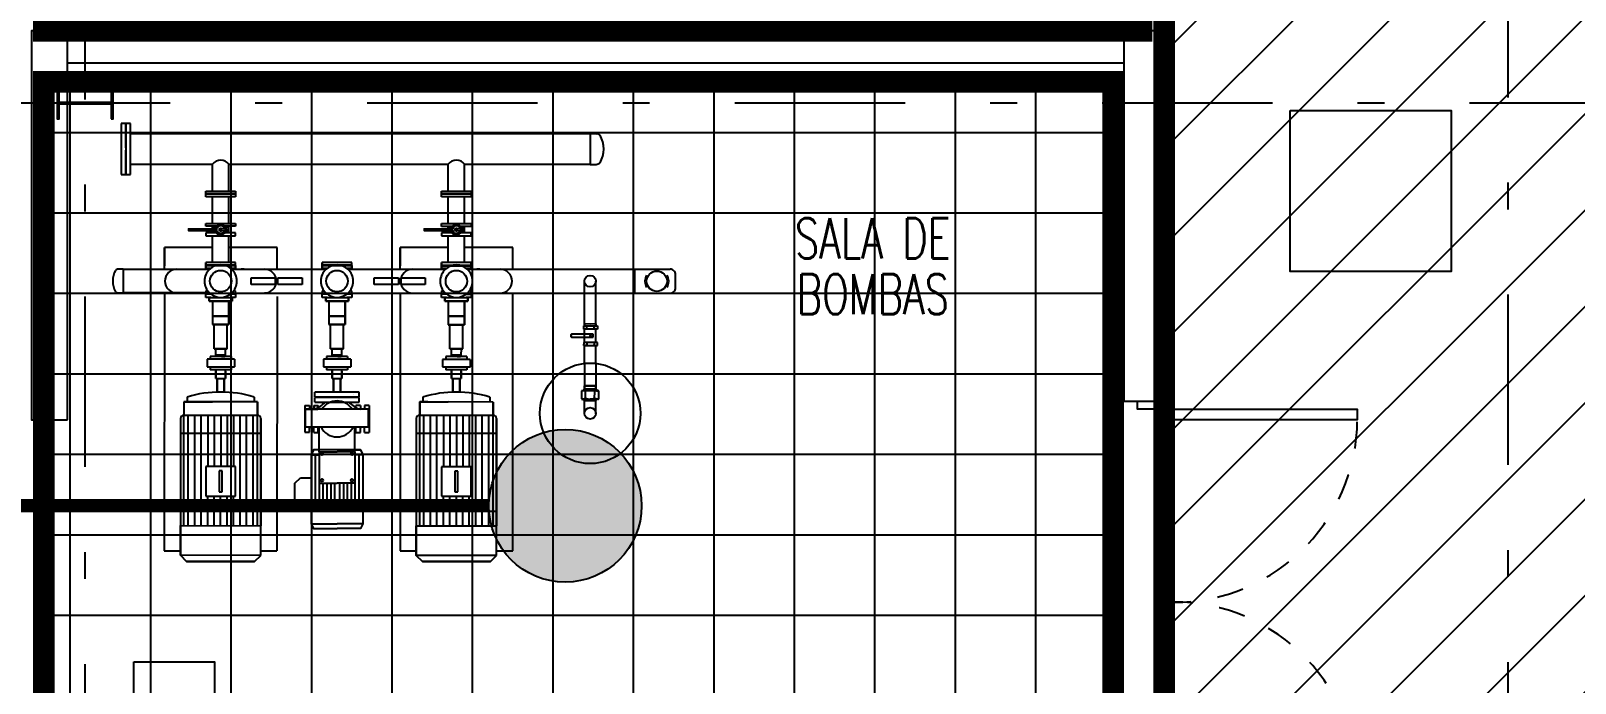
# Model space of a CAD drawing. Header units: millimetres. Extents: x -77 to 207, y -160 to 187.
# Drawn here: x -53.25 to -47.49, y 31.25 to 33.68 of the extents above; entities that cross this region are included whole.
import ezdxf
from ezdxf.enums import TextEntityAlignment as Align
from ezdxf.xclip import XClip

# ---------------------------------------------------------------- set-up
doc = ezdxf.new("R2010")
doc.units = ezdxf.units.MM
doc.header["$LTSCALE"] = 0.1
doc.linetypes.add('X REF - ANELO INST bind$0$X REF - ANELO$0$DASHDOT2', pattern=[12.7, 6.35, -3.175, 0, -3.175])
doc.linetypes.add('X REF - ANELO INST bind$0$X REF - ANELO$0$DASHED', pattern=[0.75, 0.5, -0.25])
for name, color, linetype in [('C01 Foil blanco', 30, 'Continuous'), ('C05 PRY roja', 10, 'Continuous'), ('X REF - ANELO INST bind$0$X REF - ANELO$0$A-LADRILLO HUECO 12', 7, 'Continuous'), ('X REF - ANELO INST bind$0$X REF - ANELO$0$C-METALICA', 8, 'Continuous'), ('X REF - ANELO INST bind$0$X REF - ANELO$0$E-GENERAL', 8, 'Continuous'), ('X REF - ANELO INST bind$0$X REF - ANELO$0$E-REJILLAS', 8, 'Continuous'), ('X REF - ANELO INST bind$0$X REF - ANELO$0$MET-COLUMNA METALICA', 7, 'Continuous'), ('X REF - ANELO INST bind$0$X REF - ANELO$0$MET-EJE CABRIADAS', 8, 'X REF - ANELO INST bind$0$X REF - ANELO$0$DASHDOT2'), ('X REF - ANELO INST bind$0$X REF - ANELO$0$R-NOMBRE LOCAL', 7, 'Continuous')]:
    doc.layers.add(name, color=color, linetype=linetype)
doc.styles.add('X REF - ANELO INST bind$0$X REF - ANELO$0$VAUX', font='romans.shx', dxfattribs={"width": 0.85})

# ---------------------------------------------------------------- blocks, each defined once
blk = doc.blocks.new('X REF - ANELO INST bind$0$X REF - ANELO$0$COL MET 20')
at = {"layer": 'X REF - ANELO INST bind$0$X REF - ANELO$0$MET-COLUMNA METALICA'}
blk.add_hatch(color=256, dxfattribs=at).paths.add_polyline_path([(-0.0971, -0.0036, -0.414214), (-0.0935, 0), (0.0935, 0, -0.414214), (0.0971, -0.0036), (0.0971, -0.0568), (0.1045, -0.0568), (0.1045, 0.0615), (0.0971, 0.0615), (0.0971, 0.0083, -0.414214), (0.0935, 0.0047), (-0.0935, 0.0047, -0.414214), (-0.0971, 0.0083), (-0.0971, 0.0615), (-0.1045, 0.0615), (-0.1045, -0.0568), (-0.0971, -0.0568)])
blk.add_lwpolyline([(-0.0971, -0.0568), (-0.1045, -0.0568), (-0.1045, 0.0615), (-0.0971, 0.0615), (-0.0971, 0.0083, 0.414214), (-0.0935, 0.0047), (0.0935, 0.0047, 0.414214), (0.0971, 0.0083), (0.0971, 0.0615), (0.1045, 0.0615), (0.1045, -0.0568), (0.0971, -0.0568), (0.0971, -0.0036, 0.414214), (0.0935, 0), (-0.0935, 0, 0.414214), (-0.0971, -0.0036)], format="xyb", close=True, dxfattribs=at)
blk = doc.blocks.new('X REF - ANELO INST bind$0$X REF - ANELO$0$detalle bombas')
at = {"layer": 'X REF - ANELO INST bind$0$X REF - ANELO$0$E-GENERAL'}
for p, q in [((0.825, 0.192), (0.738, 0.192)), ((0.738, 0.192), (0.738, -0.284)), ((0.825, -0.262), (0.825, 0.192)), ((0.912, 0.192), (0.825, 0.192)), ((0.825, 0.192), (0.825, -0.761)), ((0.912, -0.284), (0.912, 0.192)), ((0.912, 0), (9.479, 0.001)), ((9.479, 0.001), (9.479, -0.571)), ((9.479, 0.001), (9.596, 0.001)), ((0.738, -0.284), (0.738, -0.761)), ((0.912, -0.761), (0.912, -0.284)), ((0.825, -0.761), (0.825, -0.308)), ((0.912, -0.572), (2.442, -0.571)), ((2.442, -1.071), (2.442, -0.57)), ((2.747, -1.07), (2.747, -0.57)), ((2.747, -0.571), (6.836, -0.571)), ((6.836, -1.071), (6.836, -0.57)), ((7.141, -1.07), (7.141, -0.57)), ((7.141, -0.57), (9.479, -0.57)), ((9.479, -0.571), (9.596, -0.571)), ((0.738, -0.761), (0.825, -0.761)), ((0.825, -0.761), (0.912, -0.761)), ((2.319, -1.123), (2.319, -1.07)), ((2.319, -1.07), (2.596, -1.07)), ((2.596, -1.123), (2.319, -1.123)), ((2.319, -1.175), (2.319, -1.123)), ((2.319, -1.123), (2.596, -1.123)), ((2.595, -1.07), (2.872, -1.07)), ((2.872, -1.123), (2.595, -1.123)), ((2.595, -1.123), (2.872, -1.123)), ((2.872, -1.07), (2.872, -1.123)), ((2.872, -1.123), (2.872, -1.175)), ((6.713, -1.123), (6.713, -1.07)), ((6.713, -1.07), (6.989, -1.07)), ((6.989, -1.123), (6.713, -1.123)), ((6.713, -1.175), (6.713, -1.123)), ((6.713, -1.123), (6.989, -1.123)), ((6.989, -1.07), (7.265, -1.07)), ((7.265, -1.123), (6.989, -1.123)), ((6.989, -1.123), (7.265, -1.123)), ((7.265, -1.07), (7.265, -1.123)), ((7.265, -1.123), (7.265, -1.175)), ((2.596, -1.175), (2.319, -1.175)), ((2.443, -1.675), (2.443, -1.175)), ((2.872, -1.175), (2.595, -1.175)), ((2.747, -1.675), (2.747, -1.175)), ((6.989, -1.175), (6.713, -1.175)), ((6.836, -1.675), (6.836, -1.175)), ((7.265, -1.175), (6.989, -1.175)), ((7.141, -1.675), (7.141, -1.175)), ((2.318, -1.727), (2.318, -1.675)), ((2.318, -1.675), (2.872, -1.675)), ((2.872, -1.675), (2.872, -1.727)), ((6.712, -1.727), (6.712, -1.675)), ((6.712, -1.675), (7.265, -1.675)), ((7.265, -1.675), (7.265, -1.727)), ((1.992, -1.776), (1.992, -1.801)), ((1.994, -1.774), (2.525, -1.774)), ((1.994, -1.803), (2.525, -1.803)), ((2.296, -1.803), (2.296, -1.774)), ((2.303, -1.803), (2.303, -1.774)), ((2.518, -1.727), (2.318, -1.727)), ((2.518, -1.849), (2.318, -1.849)), ((2.318, -1.849), (2.318, -1.902)), ((2.318, -1.902), (2.872, -1.902)), ((2.443, -1.849), (2.443, -1.727)), ((2.518, -1.727), (2.443, -1.727)), ((2.504, -1.752), (2.443, -1.752)), ((2.443, -1.849), (2.443, -1.793)), ((2.504, -1.825), (2.443, -1.825)), ((2.518, -1.849), (2.443, -1.849)), ((2.443, -2.402), (2.443, -1.902)), ((2.443, -1.915), (2.443, -1.902)), ((2.483, -1.774), (2.483, -1.772)), ((2.483, -1.772), (2.498, -1.772)), ((2.483, -1.805), (2.483, -1.803)), ((2.498, -1.805), (2.483, -1.805)), ((2.748, -1.727), (2.672, -1.727)), ((2.872, -1.727), (2.672, -1.727)), ((2.748, -1.849), (2.672, -1.849)), ((2.872, -1.849), (2.672, -1.849)), ((2.748, -1.752), (2.686, -1.752)), ((2.748, -1.825), (2.686, -1.825)), ((2.708, -1.772), (2.692, -1.772)), ((2.692, -1.805), (2.708, -1.805)), ((2.708, -1.805), (2.708, -1.772)), ((2.748, -1.849), (2.748, -1.727)), ((2.748, -2.402), (2.748, -1.902)), ((2.748, -1.915), (2.748, -1.902)), ((2.872, -1.902), (2.872, -1.849)), ((6.386, -1.776), (6.386, -1.801)), ((6.388, -1.774), (6.919, -1.774)), ((6.388, -1.803), (6.919, -1.803)), ((6.69, -1.803), (6.69, -1.774)), ((6.697, -1.803), (6.697, -1.774)), ((6.912, -1.727), (6.712, -1.727)), ((6.912, -1.849), (6.712, -1.849)), ((6.712, -1.849), (6.712, -1.902)), ((6.712, -1.902), (7.265, -1.902)), ((6.836, -1.849), (6.836, -1.727)), ((6.912, -1.727), (6.836, -1.727)), ((6.898, -1.752), (6.836, -1.752)), ((6.836, -1.849), (6.836, -1.793)), ((6.898, -1.825), (6.836, -1.825)), ((6.912, -1.849), (6.836, -1.849)), ((6.836, -2.402), (6.836, -1.902)), ((6.836, -1.915), (6.836, -1.902)), ((6.876, -1.774), (6.876, -1.772)), ((6.876, -1.772), (6.892, -1.772)), ((6.876, -1.805), (6.876, -1.803)), ((6.892, -1.805), (6.876, -1.805)), ((7.141, -1.727), (7.066, -1.727)), ((7.265, -1.727), (7.066, -1.727)), ((7.141, -1.849), (7.066, -1.849)), ((7.265, -1.849), (7.066, -1.849)), ((7.141, -1.752), (7.08, -1.752)), ((7.141, -1.825), (7.08, -1.825)), ((7.101, -1.772), (7.085, -1.772)), ((7.085, -1.805), (7.101, -1.805)), ((7.101, -1.805), (7.101, -1.772)), ((7.141, -1.849), (7.141, -1.727)), ((7.141, -2.402), (7.141, -1.902)), ((7.141, -1.915), (7.141, -1.902)), ((7.265, -1.902), (7.265, -1.849)), ((2.443, -2.124), (1.545, -2.124)), ((1.545, -2.124), (1.545, -2.463)), ((1.545, -2.526), (1.545, -2.124)), ((3.645, -2.124), (2.748, -2.124)), ((3.645, -2.526), (3.645, -2.124)), ((6.836, -2.124), (5.939, -2.124)), ((5.939, -2.124), (5.939, -2.463)), ((5.939, -2.526), (5.939, -2.124)), ((8.039, -2.124), (7.141, -2.124)), ((8.038, -2.526), (8.039, -2.124)), ((0.779, -2.526), (0.688, -2.526)), ((0.779, -2.527), (2.391, -2.526)), ((0.779, -2.526), (0.779, -2.971)), ((2.319, -2.454), (2.319, -2.402)), ((2.319, -2.454), (2.319, -2.402)), ((2.872, -2.402), (2.319, -2.402)), ((2.319, -2.402), (2.319, -2.454)), ((2.872, -2.454), (2.319, -2.454)), ((2.319, -2.46), (2.319, -2.513)), ((2.319, -2.46), (2.319, -2.513)), ((2.319, -2.513), (2.319, -2.46)), ((2.319, -2.46), (2.872, -2.46)), ((2.407, -2.513), (2.319, -2.513)), ((2.325, -2.46), (2.325, -2.454)), ((2.865, -2.454), (2.325, -2.454)), ((2.802, -2.46), (2.388, -2.46)), ((2.802, -2.46), (2.388, -2.46)), ((2.802, -2.46), (2.388, -2.46)), ((2.802, -2.46), (2.388, -2.46)), ((2.802, -2.46), (2.388, -2.46)), ((2.388, -2.46), (2.802, -2.46)), ((2.388, -2.513), (2.407, -2.513)), ((2.388, -2.513), (2.407, -2.513)), ((2.783, -2.513), (2.802, -2.513)), ((2.783, -2.513), (2.802, -2.513)), ((2.872, -2.513), (2.783, -2.513)), ((2.799, -2.526), (4.56, -2.526)), ((2.865, -2.46), (2.865, -2.454)), ((2.872, -2.454), (2.872, -2.402)), ((2.872, -2.513), (2.872, -2.46)), ((2.872, -2.513), (2.872, -2.46)), ((2.872, -2.46), (2.872, -2.513)), ((3.031, -2.526), (2.976, -2.526)), ((4.488, -2.454), (4.488, -2.402)), ((4.488, -2.454), (4.488, -2.402)), ((5.041, -2.402), (4.488, -2.402)), ((4.488, -2.402), (4.488, -2.454)), ((5.041, -2.454), (4.488, -2.454)), ((4.488, -2.46), (4.488, -2.513)), ((4.488, -2.46), (4.488, -2.513)), ((4.488, -2.513), (4.488, -2.46)), ((4.488, -2.46), (5.041, -2.46)), ((4.576, -2.513), (4.488, -2.513)), ((4.494, -2.46), (4.494, -2.454)), ((5.034, -2.454), (4.494, -2.454)), ((4.971, -2.46), (4.557, -2.46)), ((4.971, -2.46), (4.557, -2.46)), ((4.971, -2.46), (4.557, -2.46)), ((4.971, -2.46), (4.557, -2.46)), ((4.971, -2.46), (4.557, -2.46)), ((4.557, -2.46), (4.971, -2.46)), ((4.557, -2.513), (4.576, -2.513)), ((4.557, -2.513), (4.576, -2.513)), ((4.952, -2.513), (4.971, -2.513)), ((4.952, -2.513), (4.971, -2.513)), ((5.041, -2.513), (4.952, -2.513)), ((4.968, -2.526), (6.785, -2.526)), ((5.034, -2.46), (5.034, -2.454)), ((5.041, -2.454), (5.041, -2.402)), ((5.041, -2.513), (5.041, -2.46)), ((5.041, -2.513), (5.041, -2.46)), ((5.041, -2.46), (5.041, -2.513)), ((6.712, -2.454), (6.712, -2.402)), ((6.712, -2.454), (6.712, -2.402)), ((7.265, -2.402), (6.712, -2.402)), ((6.712, -2.402), (6.712, -2.454)), ((7.265, -2.454), (6.712, -2.454)), ((6.712, -2.46), (6.712, -2.513)), ((6.712, -2.46), (6.712, -2.513)), ((6.712, -2.513), (6.712, -2.46)), ((6.712, -2.46), (7.265, -2.46)), ((6.8, -2.513), (6.712, -2.513)), ((6.719, -2.46), (6.719, -2.454)), ((7.259, -2.454), (6.719, -2.454)), ((7.196, -2.46), (6.782, -2.46)), ((7.196, -2.46), (6.782, -2.46)), ((7.196, -2.46), (6.782, -2.46)), ((7.196, -2.46), (6.782, -2.46)), ((7.196, -2.46), (6.782, -2.46)), ((6.782, -2.46), (7.196, -2.46)), ((6.782, -2.513), (6.8, -2.513)), ((6.782, -2.513), (6.8, -2.513)), ((7.177, -2.513), (7.196, -2.513)), ((7.177, -2.513), (7.196, -2.513)), ((7.265, -2.513), (7.177, -2.513)), ((7.192, -2.526), (10.973, -2.525)), ((7.259, -2.46), (7.259, -2.454)), ((7.265, -2.454), (7.265, -2.402)), ((7.265, -2.513), (7.265, -2.46)), ((7.265, -2.513), (7.265, -2.46)), ((7.265, -2.46), (7.265, -2.513)), ((7.425, -2.526), (7.37, -2.526)), ((10.308, -2.526), (10.308, -2.971)), ((3.162, -2.811), (3.162, -2.687)), ((3.162, -2.687), (3.613, -2.687)), ((3.613, -2.811), (3.162, -2.811)), ((3.613, -2.687), (3.613, -2.811)), ((3.662, -2.811), (3.662, -2.687)), ((3.662, -2.687), (4.113, -2.687)), ((4.113, -2.811), (3.662, -2.811)), ((4.113, -2.687), (4.113, -2.811)), ((5.456, -2.811), (5.456, -2.687)), ((5.456, -2.687), (5.907, -2.687)), ((5.907, -2.811), (5.456, -2.811)), ((5.907, -2.687), (5.907, -2.811)), ((5.956, -2.811), (5.956, -2.687)), ((5.956, -2.687), (6.407, -2.687)), ((6.407, -2.811), (5.956, -2.811)), ((6.407, -2.687), (6.407, -2.811)), ((9.376, -2.968), (9.376, -2.748)), ((9.588, -2.97, 0.008), (9.587, -2.748)), ((11.073, -2.871), (11.073, -2.625)), ((0.779, -2.971), (0.688, -2.971)), ((2.39, -2.97), (0.779, -2.97)), ((1.545, -2.97), (1.545, -7.774)), ((2.319, -2.93), (2.319, -2.988)), ((2.319, -2.93), (2.353, -2.93)), ((2.319, -3.052), (2.319, -2.988)), ((2.319, -2.988), (2.332, -2.988)), ((2.319, -2.988), (2.411, -2.988)), ((2.319, -3.052), (2.319, -2.994)), ((2.401, -3.052), (2.319, -3.052)), ((2.411, -3.052), (2.319, -3.052)), ((2.383, -3.052), (2.807, -3.052)), ((2.383, -3.124), (2.383, -3.059)), ((2.383, -3.059), (2.383, -3.124)), ((2.807, -3.059), (2.383, -3.059)), ((2.807, -3.124), (2.383, -3.124)), ((2.807, -3.124), (2.383, -3.124)), ((2.383, -3.124), (2.807, -3.124)), ((2.425, -3.052), (2.425, -3.059)), ((2.443, -3.124), (2.443, -3.4)), ((2.443, -3.124), (2.443, -3.4)), ((2.747, -3.124), (2.747, -3.4)), ((2.747, -3.4), (2.747, -3.124)), ((2.765, -3.059), (2.765, -3.052)), ((2.779, -2.988), (2.871, -2.988)), ((2.871, -3.052), (2.779, -3.052)), ((2.871, -3.052), (2.789, -3.052)), ((2.801, -2.969), (4.558, -2.97)), ((2.807, -3.059), (2.807, -3.124)), ((2.807, -3.124), (2.807, -3.059)), ((2.871, -2.93), (2.836, -2.93)), ((2.857, -2.988), (2.871, -2.988)), ((2.871, -2.988), (2.871, -2.93)), ((2.871, -2.988), (2.871, -3.052)), ((2.871, -2.994), (2.871, -3.052)), ((2.871, -3.052), (2.871, -3.052)), ((3.645, -3.034), (3.645, -7.774)), ((4.488, -2.93), (4.488, -2.988)), ((4.488, -2.93), (4.522, -2.93)), ((4.488, -3.052), (4.488, -2.988)), ((4.488, -2.988), (4.501, -2.988)), ((4.488, -2.988), (4.58, -2.988)), ((4.488, -3.052), (4.488, -2.994)), ((4.57, -3.052), (4.488, -3.052)), ((4.58, -3.052), (4.488, -3.052)), ((4.552, -3.052), (4.976, -3.052)), ((4.552, -3.124), (4.552, -3.059)), ((4.552, -3.059), (4.552, -3.124)), ((4.976, -3.059), (4.552, -3.059)), ((4.976, -3.124), (4.552, -3.124)), ((4.976, -3.124), (4.552, -3.124)), ((4.552, -3.124), (4.976, -3.124)), ((4.594, -3.052), (4.594, -3.059)), ((4.612, -3.124), (4.612, -3.4)), ((4.612, -3.124), (4.612, -3.4)), ((4.916, -3.124), (4.916, -3.4)), ((4.916, -3.4), (4.916, -3.124)), ((4.934, -3.059), (4.934, -3.052)), ((4.948, -2.988), (5.04, -2.988)), ((5.04, -3.052), (4.948, -3.052)), ((5.04, -3.052), (4.958, -3.052)), ((4.969, -2.97), (6.784, -2.97)), ((4.976, -3.059), (4.976, -3.124)), ((4.976, -3.124), (4.976, -3.059)), ((5.04, -2.93), (5.005, -2.93)), ((5.026, -2.988), (5.04, -2.988)), ((5.04, -2.988), (5.04, -2.93)), ((5.04, -2.988), (5.04, -3.052)), ((5.04, -2.994), (5.04, -3.052)), ((5.04, -3.052), (5.04, -3.052)), ((5.939, -2.97), (5.939, -7.774)), ((6.712, -2.93), (6.712, -2.988)), ((6.712, -2.93), (6.747, -2.93)), ((6.712, -3.052), (6.712, -2.988)), ((6.712, -2.988), (6.726, -2.988)), ((6.712, -2.988), (6.805, -2.988)), ((6.712, -3.052), (6.712, -2.994)), ((6.795, -3.052), (6.712, -3.052)), ((6.805, -3.052), (6.712, -3.052)), ((6.776, -3.052), (7.201, -3.052)), ((6.776, -3.124), (6.776, -3.059)), ((6.776, -3.059), (6.776, -3.124)), ((7.201, -3.059), (6.776, -3.059)), ((7.201, -3.124), (6.776, -3.124)), ((7.201, -3.124), (6.776, -3.124)), ((6.776, -3.124), (7.201, -3.124)), ((6.819, -3.052), (6.819, -3.059)), ((6.836, -3.124), (6.836, -3.4)), ((6.836, -3.124), (6.836, -3.4)), ((7.141, -3.124), (7.141, -3.4)), ((7.141, -3.4), (7.141, -3.124)), ((7.158, -3.059), (7.158, -3.052)), ((7.172, -2.988), (7.265, -2.988)), ((7.265, -3.052), (7.172, -3.052)), ((7.265, -3.052), (7.182, -3.052)), ((7.193, -2.97), (9.376, -2.971)), ((7.201, -3.059), (7.201, -3.124)), ((7.201, -3.124), (7.201, -3.059)), ((7.265, -2.93), (7.23, -2.93)), ((7.251, -2.988), (7.265, -2.988)), ((7.265, -2.988), (7.265, -2.93)), ((7.265, -2.988), (7.265, -3.052)), ((7.265, -2.994), (7.265, -3.052)), ((7.265, -3.052), (7.265, -3.052)), ((8.039, -7.774), (8.039, -2.971)), ((9.376, -3.582), (9.376, -2.968)), ((9.59, -3.582), (9.59, -2.97)), ((9.59, -2.971), (10.973, -2.971)), ((2.443, -3.219), (2.443, -3.56)), ((2.747, -3.4), (2.443, -3.4)), ((2.443, -3.4), (2.747, -3.4)), ((2.443, -3.4), (2.443, -3.56)), ((2.747, -3.219), (2.747, -3.56)), ((2.747, -3.56), (2.747, -3.4)), ((4.612, -3.219), (4.612, -3.56)), ((4.916, -3.4), (4.612, -3.4)), ((4.612, -3.4), (4.916, -3.4)), ((4.612, -3.4), (4.612, -3.56)), ((4.916, -3.219), (4.916, -3.56)), ((4.916, -3.56), (4.916, -3.4)), ((6.836, -3.219), (6.836, -3.56)), ((7.141, -3.4), (6.836, -3.4)), ((6.836, -3.4), (7.141, -3.4)), ((6.836, -3.4), (6.836, -3.56)), ((7.141, -3.219), (7.141, -3.56)), ((7.141, -3.56), (7.141, -3.4)), ((2.747, -3.56), (2.443, -3.56)), ((2.443, -3.56), (2.747, -3.56)), ((2.472, -4.01), (2.472, -3.56)), ((2.717, -4.01), (2.717, -3.56)), ((4.916, -3.56), (4.612, -3.56)), ((4.612, -3.56), (4.916, -3.56)), ((4.641, -4.01), (4.641, -3.56)), ((4.886, -4.01), (4.886, -3.56)), ((7.141, -3.56), (6.836, -3.56)), ((6.836, -3.56), (7.141, -3.56)), ((6.866, -4.01), (6.866, -3.56)), ((7.111, -4.01), (7.111, -3.56)), ((9.538, -3.739, 0.09), (9.134, -3.736, 0.09)), ((9.538, -3.739, 0.09), (9.135, -3.736, 0.09)), ((9.364, -3.64, 0.09), (9.364, -3.582, 0.09)), ((9.364, -3.582, 0.09), (9.619, -3.584, 0.09)), ((9.364, -3.64, 0.09), (9.364, -3.582, 0.09)), ((9.619, -3.641, 0.09), (9.364, -3.64, 0.09)), ((9.619, -3.641, 0.09), (9.364, -3.64, 0.09)), ((9.376, -3.889), (9.376, -3.64)), ((9.386, -3.582, 0.09), (9.386, -3.54, 0.077)), ((9.386, -3.54), (9.597, -3.541)), ((9.423, -3.64, 0.09), (9.423, -3.594, 0.09)), ((9.423, -3.64, 0.09), (9.423, -3.594, 0.09)), ((9.537, -3.793, 0.09), (9.538, -3.739, 0.09)), ((9.537, -3.793, 0.09), (9.538, -3.739, 0.09)), ((9.56, -3.641, 0.09), (9.56, -3.595, 0.09)), ((9.56, -3.641, 0.09), (9.56, -3.595, 0.09)), ((9.56, -3.641, 0.09), (9.56, -3.595, 0.09)), ((9.588, -3.891, 0.042), (9.588, -3.641, 0.033)), ((9.597, -3.584, 0.09), (9.597, -3.541, -0.04)), ((9.619, -3.584, 0.09), (9.619, -3.641, 0.09)), ((9.619, -3.584, 0.09), (9.619, -3.641, 0.09)), ((2.717, -4.01), (2.472, -4.01)), ((2.472, -4.01), (2.717, -4.01)), ((2.502, -4.127), (2.502, -4.01)), ((2.687, -4.127), (2.687, -4.01)), ((4.886, -4.01), (4.641, -4.01)), ((4.641, -4.01), (4.886, -4.01)), ((4.671, -4.127), (4.671, -4.01)), ((4.856, -4.127), (4.856, -4.01)), ((7.111, -4.01), (6.866, -4.01)), ((6.866, -4.01), (7.111, -4.01)), ((6.896, -4.127), (6.896, -4.01)), ((7.081, -4.127), (7.081, -4.01)), ((9.134, -3.79, 0.09), (9.537, -3.793, 0.09)), ((9.134, -3.79, 0.09), (9.535, -3.793, 0.09)), ((9.362, -3.889, 0.09), (9.361, -3.947, 0.09)), ((9.362, -3.889, 0.09), (9.361, -3.947, 0.09)), ((9.361, -3.947, 0.09), (9.617, -3.949, 0.09)), ((9.361, -3.947, 0.09), (9.617, -3.949, 0.09)), ((9.617, -3.891, 0.09), (9.362, -3.889, 0.09)), ((9.617, -3.891, 0.09), (9.362, -3.889, 0.09)), ((9.376, -4.281), (9.376, -3.947)), ((9.421, -3.89, 0.09), (9.42, -3.936, 0.09)), ((9.421, -3.89, 0.09), (9.42, -3.936, 0.09)), ((9.483, -3.753, 0.09), (9.478, -3.765, 0.09)), ((9.478, -3.765, 0.09), (9.482, -3.778, 0.09)), ((9.49, -3.778, 0.09), (9.482, -3.778, 0.09)), ((9.49, -3.778, 0.09), (9.482, -3.778, 0.09)), ((9.49, -3.778, 0.09), (9.482, -3.778, 0.09)), ((9.482, -3.778, 0.09), (9.498, -3.778, 0.09)), ((9.49, -3.753, 0.09), (9.483, -3.753, 0.09)), ((9.498, -3.753, 0.09), (9.483, -3.753, 0.09)), ((9.49, -3.753, 0.09), (9.498, -3.753, 0.09)), ((9.49, -3.778, 0.09), (9.498, -3.778, 0.09)), ((9.49, -3.778, 0.09), (9.498, -3.778, 0.09)), ((9.49, -3.778, 0.09), (9.498, -3.778, 0.09)), ((9.503, -3.765, 0.09), (9.498, -3.753, 0.09)), ((9.498, -3.778, 0.09), (9.503, -3.765, 0.09)), ((9.558, -3.891, 0.09), (9.558, -3.937, 0.09)), ((9.558, -3.891, 0.09), (9.558, -3.937, 0.09)), ((9.558, -3.891, 0.09), (9.558, -3.937, 0.09)), ((9.588, -4.281, 0.056), (9.588, -3.949, 0.044)), ((9.617, -3.949, 0.09), (9.617, -3.891, 0.09)), ((9.617, -3.949, 0.09), (9.617, -3.891, 0.09)), ((2.85, -4.206), (2.34, -4.206)), ((2.34, -4.206), (2.34, -4.348)), ((2.401, -4.154), (2.401, -4.206)), ((2.788, -4.154), (2.401, -4.154)), ((2.788, -4.206), (2.401, -4.206)), ((2.546, -4.154), (2.453, -4.154)), ((2.687, -4.127), (2.502, -4.127)), ((2.502, -4.127), (2.502, -4.154)), ((2.655, -4.154), (2.534, -4.154)), ((2.61, -4.154), (2.546, -4.154)), ((2.61, -4.154), (2.675, -4.154)), ((2.768, -4.154), (2.675, -4.154)), ((2.687, -4.154), (2.687, -4.127)), ((2.788, -4.154), (2.788, -4.206)), ((2.85, -4.206), (2.85, -4.345)), ((5.019, -4.206), (4.509, -4.206)), ((4.509, -4.206), (4.509, -4.348)), ((4.57, -4.154), (4.57, -4.206)), ((4.957, -4.154), (4.57, -4.154)), ((4.957, -4.206), (4.57, -4.206)), ((4.715, -4.154), (4.622, -4.154)), ((4.856, -4.127), (4.671, -4.127)), ((4.671, -4.127), (4.671, -4.154)), ((4.824, -4.154), (4.703, -4.154)), ((4.779, -4.154), (4.715, -4.154)), ((4.779, -4.154), (4.844, -4.154)), ((4.937, -4.154), (4.844, -4.154)), ((4.856, -4.154), (4.856, -4.127)), ((4.957, -4.154), (4.957, -4.206)), ((5.019, -4.206), (5.019, -4.345)), ((7.244, -4.206), (6.733, -4.206)), ((6.733, -4.206), (6.733, -4.348)), ((6.795, -4.154), (6.795, -4.206)), ((7.182, -4.154), (6.795, -4.154)), ((7.182, -4.206), (6.795, -4.206)), ((6.939, -4.154), (6.846, -4.154)), ((7.081, -4.127), (6.896, -4.127)), ((6.896, -4.127), (6.896, -4.154)), ((7.049, -4.154), (6.928, -4.154)), ((7.004, -4.154), (6.939, -4.154)), ((7.004, -4.154), (7.068, -4.154)), ((7.161, -4.154), (7.068, -4.154)), ((7.081, -4.154), (7.081, -4.127)), ((7.182, -4.154), (7.182, -4.206)), ((7.244, -4.206), (7.244, -4.345)), ((9.376, -4.269), (9.376, -4.793)), ((9.588, -4.269, 0.056), (9.588, -4.794, 0.037)), ((2.34, -4.348), (2.847, -4.348)), ((2.401, -4.348), (2.401, -4.4)), ((2.788, -4.4), (2.401, -4.4)), ((2.502, -4.4), (2.502, -4.564)), ((2.502, -4.564), (2.502, -4.4)), ((2.502, -4.564), (2.687, -4.564)), ((2.502, -4.564), (2.687, -4.564)), ((2.527, -4.817), (2.527, -4.564)), ((2.527, -4.564), (2.527, -4.817)), ((2.662, -4.817), (2.662, -4.564)), ((2.662, -4.564), (2.662, -4.817)), ((2.687, -4.564), (2.687, -4.4)), ((2.687, -4.427), (2.687, -4.564)), ((2.788, -4.348), (2.788, -4.4)), ((4.509, -4.348), (5.016, -4.348)), ((4.57, -4.348), (4.57, -4.4)), ((4.957, -4.4), (4.57, -4.4)), ((4.671, -4.4), (4.671, -4.564)), ((4.671, -4.564), (4.671, -4.4)), ((4.671, -4.564), (4.856, -4.564)), ((4.671, -4.564), (4.856, -4.564)), ((4.696, -4.817), (4.696, -4.564)), ((4.696, -4.564), (4.696, -4.817)), ((4.831, -4.817), (4.831, -4.564)), ((4.831, -4.564), (4.831, -4.817)), ((4.856, -4.564), (4.856, -4.4)), ((4.856, -4.427), (4.856, -4.564)), ((4.957, -4.348), (4.957, -4.4)), ((6.733, -4.348), (7.241, -4.348)), ((6.795, -4.348), (6.795, -4.4)), ((7.182, -4.4), (6.795, -4.4)), ((6.896, -4.4), (6.896, -4.564)), ((6.896, -4.564), (6.896, -4.4)), ((6.896, -4.564), (7.081, -4.564)), ((6.896, -4.564), (7.081, -4.564)), ((6.921, -4.817), (6.921, -4.564)), ((6.921, -4.564), (6.921, -4.817)), ((7.056, -4.817), (7.056, -4.564)), ((7.056, -4.564), (7.056, -4.817)), ((7.081, -4.564), (7.081, -4.4)), ((7.081, -4.427), (7.081, -4.564)), ((7.182, -4.348), (7.182, -4.4)), ((9.32, -4.792, 0.09), (9.319, -4.944, 0.09)), ((9.367, -4.793, 0.09), (9.32, -4.792, 0.09)), ((9.645, -4.795, 0.09), (9.32, -4.792, 0.09)), ((9.368, -4.761, 0.09), (9.367, -4.793, 0.09)), ((9.367, -4.793, 0.09), (9.368, -4.761, 0.09)), ((9.368, -4.761, 0.09), (9.367, -4.793, 0.09)), ((9.598, -4.762, 0.09), (9.368, -4.761, 0.09)), ((9.368, -4.761, 0.09), (9.598, -4.762, 0.09)), ((9.378, -4.761, 0.09), (9.378, -4.697, 0.09)), ((9.378, -4.697, 0.09), (9.588, -4.699, 0.09)), ((9.378, -4.761, 0.09), (9.378, -4.697, 0.09)), ((9.378, -4.697, 0.09), (9.588, -4.699, 0.09)), ((9.578, -4.699, 0.09), (9.388, -4.697, 0.09)), ((9.397, -4.945, 0.09), (9.398, -4.793, 0.09)), ((9.598, -4.794, 0.09), (9.483, -4.793, 0.09)), ((9.566, -4.946, 0.09), (9.567, -4.794, 0.09)), ((9.588, -4.762, 0.09), (9.588, -4.699, 0.09)), ((9.588, -4.699, 0.09), (9.588, -4.762, 0.09)), ((9.588, -4.699, 0.09), (9.588, -4.762, 0.09)), ((9.598, -4.762, 0.09), (9.598, -4.794, 0.09)), ((9.598, -4.762, 0.09), (9.598, -4.794, 0.09)), ((9.598, -4.794, 0.09), (9.598, -4.762, 0.09)), ((9.598, -4.794, 0.09), (9.645, -4.795, 0.09)), ((9.644, -4.947, 0.09), (9.645, -4.795, 0.09)), ((1.91, -5.001), (1.91, -5.249)), ((1.91, -5.001), (2.443, -5.001)), ((2.062, -5.001), (1.911, -5.001)), ((1.911, -5.001), (1.911, -5.001)), ((1.911, -5.001), (1.911, -5.249)), ((1.972, -4.909), (1.972, -5.001)), ((3.279, -5.001), (2.062, -5.001)), ((3.279, -5.001), (2.443, -5.001)), ((3.218, -4.909), (3.218, -5.001)), ((3.279, -5.001), (3.279, -5.249)), ((3.279, -5.249), (3.279, -5.001)), ((6.304, -5.001), (6.304, -5.249)), ((6.304, -5.001), (6.837, -5.001)), ((6.455, -5.001), (6.305, -5.001)), ((6.305, -5.001), (6.305, -5.001)), ((6.305, -5.001), (6.305, -5.249)), ((6.366, -4.909), (6.366, -5.001)), ((7.673, -5.001), (6.455, -5.001)), ((7.673, -5.001), (6.837, -5.001)), ((7.612, -4.909), (7.612, -5.001)), ((7.673, -5.001), (7.673, -5.249)), ((7.673, -5.249), (7.673, -5.001)), ((9.319, -4.944, 0.09), (9.644, -4.947, 0.09)), ((9.319, -4.945, 0.09), (9.366, -4.945, 0.09)), ((9.366, -4.945, 0.09), (9.366, -4.973, 0.09)), ((9.366, -4.945, 0.09), (9.366, -4.973, 0.09)), ((9.366, -4.973, 0.09), (9.366, -4.945, 0.09)), ((9.596, -4.974, 0.09), (9.366, -4.973, 0.09)), ((9.366, -4.973, 0.09), (9.596, -4.974, 0.09)), ((9.596, -4.974, 0.09), (9.366, -4.973, 0.09)), ((9.376, -5.212), (9.376, -4.973)), ((9.597, -4.947, 0.09), (9.481, -4.946, 0.09)), ((9.588, -5.224, 0.047), (9.588, -4.974, 0.038)), ((9.597, -4.947, 0.09), (9.596, -4.974, 0.09)), ((9.596, -4.974, 0.09), (9.597, -4.947, 0.09)), ((9.597, -4.947, 0.09), (9.596, -4.974, 0.09)), ((9.644, -4.947, 0.09), (9.597, -4.947, 0.09)), ((1.848, -5.311), (1.848, -7.307)), ((1.848, -5.311), (1.848, -7.86)), ((1.91, -5.249), (3.279, -5.249)), ((1.911, -7.307), (1.911, -5.249)), ((1.992, -7.307), (1.992, -5.249)), ((1.992, -7.307), (1.992, -5.249)), ((2.112, -7.307), (2.112, -5.249)), ((2.233, -7.307), (2.233, -5.249)), ((2.354, -5.249), (2.354, -6.207)), ((2.475, -5.249), (2.475, -6.207)), ((2.595, -5.249), (2.595, -6.207)), ((2.716, -5.249), (2.716, -6.207)), ((2.837, -5.249), (2.837, -6.207)), ((2.957, -7.276), (2.957, -5.249)), ((3.078, -7.276), (3.078, -5.249)), ((3.199, -7.307), (3.199, -5.249)), ((3.199, -7.307), (3.199, -5.249)), ((3.279, -7.307), (3.279, -5.249)), ((3.342, -5.311), (3.342, -7.307)), ((3.342, -7.86), (3.342, -5.311)), ((6.241, -5.311), (6.241, -7.307)), ((6.241, -5.311), (6.242, -7.86)), ((6.304, -5.249), (7.673, -5.249)), ((6.305, -7.307), (6.305, -5.249)), ((6.385, -7.307), (6.385, -5.249)), ((6.385, -7.307), (6.385, -5.249)), ((6.506, -7.307), (6.506, -5.249)), ((6.627, -7.307), (6.627, -5.249)), ((6.748, -5.249), (6.748, -6.207)), ((6.868, -5.249), (6.868, -6.207)), ((6.989, -5.249), (6.989, -6.207)), ((7.11, -5.249), (7.11, -6.207)), ((7.23, -5.249), (7.23, -6.207)), ((7.351, -7.276), (7.351, -5.249)), ((7.472, -7.276), (7.472, -5.249)), ((7.592, -7.307), (7.592, -5.249)), ((7.592, -7.307), (7.592, -5.249)), ((7.673, -7.307), (7.673, -5.249)), ((7.736, -5.311), (7.736, -7.307)), ((7.736, -7.86), (7.736, -5.311)), ((1.848, -5.582), (3.342, -5.582)), ((6.241, -5.582), (7.736, -5.582)), ((2.319, -6.207), (2.319, -6.759)), ((2.871, -6.207), (2.319, -6.207)), ((2.624, -6.288), (2.566, -6.288)), ((2.566, -6.288), (2.566, -6.678)), ((2.624, -6.678), (2.624, -6.288)), ((2.871, -6.759), (2.871, -6.207)), ((6.713, -6.207), (6.713, -6.759)), ((7.265, -6.207), (6.713, -6.207)), ((7.018, -6.288), (6.96, -6.288)), ((6.96, -6.288), (6.96, -6.678)), ((7.018, -6.678), (7.018, -6.288)), ((7.265, -6.759), (7.265, -6.207)), ((2.319, -6.759), (2.595, -6.759)), ((2.354, -7.276), (2.354, -6.759)), ((2.475, -7.276), (2.475, -6.759)), ((2.566, -6.678), (2.624, -6.678)), ((2.595, -7.276), (2.595, -6.759)), ((2.595, -6.759), (2.871, -6.759)), ((2.716, -7.276), (2.716, -6.759)), ((2.837, -7.276), (2.837, -6.759)), ((6.713, -6.759), (6.989, -6.759)), ((6.748, -7.276), (6.748, -6.759)), ((6.868, -7.276), (6.868, -6.759)), ((6.96, -6.678), (7.018, -6.678)), ((6.989, -7.276), (6.989, -6.759)), ((6.989, -6.759), (7.265, -6.759)), ((7.11, -7.276), (7.11, -6.759)), ((7.23, -7.276), (7.23, -6.759)), ((1.848, -7.035), (3.342, -7.035)), ((6.241, -7.035), (7.736, -7.035)), ((1.848, -7.86), (1.848, -7.307)), ((1.848, -7.307), (3.342, -7.307)), ((2.354, -7.307), (2.354, -7.276)), ((2.354, -7.307), (2.354, -7.276)), ((2.475, -7.307), (2.475, -7.276)), ((2.475, -7.307), (2.475, -7.276)), ((2.595, -7.307), (2.595, -7.276)), ((2.595, -7.307), (2.595, -7.276)), ((2.716, -7.307), (2.716, -7.276)), ((2.716, -7.307), (2.716, -7.276)), ((2.837, -7.307), (2.837, -7.276)), ((2.837, -7.307), (2.837, -7.276)), ((2.957, -7.307), (2.957, -7.276)), ((2.957, -7.307), (2.957, -7.276)), ((3.078, -7.307), (3.078, -7.276)), ((3.078, -7.307), (3.078, -7.276)), ((3.342, -7.86), (3.342, -7.307)), ((6.242, -7.86), (6.241, -7.307)), ((6.241, -7.307), (7.736, -7.307)), ((6.748, -7.307), (6.748, -7.276)), ((6.748, -7.307), (6.748, -7.276)), ((6.868, -7.307), (6.868, -7.276)), ((6.868, -7.307), (6.868, -7.276)), ((6.989, -7.307), (6.989, -7.276)), ((6.989, -7.307), (6.989, -7.276)), ((7.11, -7.307), (7.11, -7.276)), ((7.11, -7.307), (7.11, -7.276)), ((7.23, -7.307), (7.23, -7.276)), ((7.23, -7.307), (7.23, -7.276)), ((7.351, -7.307), (7.351, -7.276)), ((7.351, -7.307), (7.351, -7.276)), ((7.472, -7.307), (7.472, -7.276)), ((7.472, -7.307), (7.472, -7.276)), ((7.736, -7.86), (7.736, -7.307)), ((1.545, -7.774), (1.848, -7.774)), ((3.342, -7.86), (1.848, -7.86)), ((1.961, -7.974), (1.848, -7.86)), ((1.848, -7.86), (1.961, -7.974)), ((3.229, -7.974), (1.961, -7.974)), ((1.961, -7.974), (3.229, -7.974)), ((3.229, -7.974), (3.342, -7.86)), ((3.342, -7.774), (3.645, -7.774)), ((5.939, -7.774), (6.242, -7.774)), ((7.736, -7.86), (6.242, -7.86)), ((6.355, -7.974), (6.242, -7.86)), ((6.242, -7.86), (6.355, -7.974)), ((7.623, -7.974), (6.355, -7.974)), ((6.355, -7.974), (7.623, -7.974)), ((7.623, -7.974), (7.736, -7.86)), ((7.736, -7.774), (8.039, -7.774))]:
    blk.add_line(p, q, dxfattribs=at)
at = {"layer": 'X REF - ANELO INST bind$0$X REF - ANELO$0$E-GENERAL', "ltscale": 0.012}
for p, q in [((5.176, -4.817), (4.351, -4.817)), ((4.351, -4.907), (4.351, -4.817)), ((5.073, -4.853), (5.073, -4.853)), ((5.176, -4.907), (5.176, -4.817)), ((4.164, -5.067), (4.164, -5.567)), ((4.164, -5.067), (4.189, -5.067)), ((4.164, -5.067), (4.249, -5.067)), ((5.352, -5.135), (4.175, -5.135)), ((4.175, -5.469), (4.175, -5.135)), ((4.175, -5.135), (4.409, -5.135)), ((4.249, -5.067), (4.249, -5.135)), ((4.329, -5.067), (4.329, -5.135)), ((4.329, -5.067), (4.414, -5.067)), ((4.351, -4.907), (5.176, -4.907)), ((5.176, -4.917), (4.351, -4.917)), ((4.351, -5.006), (4.351, -4.917)), ((4.351, -5.006), (5.176, -5.006)), ((4.414, -5.135), (4.414, -5.067)), ((5.114, -5.135), (5.114, -5.067)), ((5.199, -5.067), (5.114, -5.067)), ((5.352, -5.135), (5.118, -5.135)), ((5.176, -5.006), (5.176, -4.917)), ((5.199, -5.067), (5.199, -5.137)), ((5.364, -5.067), (5.279, -5.067)), ((5.279, -5.067), (5.279, -5.135)), ((5.364, -5.067), (5.339, -5.067)), ((5.352, -5.469), (5.352, -5.135)), ((5.364, -5.067), (5.364, -5.567)), ((5.364, -5.067), (5.364, -5.142)), ((5.352, -5.469), (4.175, -5.469)), ((4.414, -5.567), (4.414, -5.469)), ((4.433, -5.931), (4.433, -5.469)), ((5.094, -5.931), (5.094, -5.469)), ((5.114, -5.567), (5.114, -5.469)), ((4.164, -5.567), (4.249, -5.567)), ((4.249, -5.567), (4.249, -5.492)), ((4.329, -5.567), (4.329, -5.492)), ((4.329, -5.567), (4.414, -5.567)), ((5.114, -5.567), (5.199, -5.567)), ((5.199, -5.567), (5.199, -5.492)), ((5.279, -5.567), (5.279, -5.492)), ((5.279, -5.567), (5.364, -5.567)), ((5.202, -5.892), (4.664, -5.892)), ((3.979, -6.515), (4.083, -6.415)), ((3.979, -6.814), (3.979, -6.515)), ((4.083, -6.415), (4.282, -6.415)), ((4.083, -6.914), (3.979, -6.814)), ((4.282, -6.914), (4.083, -6.914))]:
    blk.add_line(p, q, dxfattribs=at)
for points in [[(4.764, -5.892), (4.325, -5.892), (4.282, -5.986), (4.282, -6.937), (4.282, -7.275), (4.324, -7.357), (4.764, -7.357)], [(4.282, -5.986), (4.433, -5.986)], [(4.358, -5.986), (4.358, -6.937)], [(4.43, -5.986), (4.43, -6.937)], [(4.433, -5.931), (4.764, -5.931)], [(4.433, -5.931), (4.433, -6.514)], [(4.764, -5.892), (5.202, -5.892), (5.245, -5.986), (5.245, -6.937), (5.245, -7.275), (5.204, -7.357), (4.764, -7.357)], [(5.094, -5.931), (4.764, -5.931)], [(5.094, -5.931), (5.094, -6.514)], [(5.245, -5.986), (5.094, -5.986)], [(5.098, -5.986), (5.098, -6.937)], [(5.17, -5.986), (5.17, -6.937)], [(4.433, -6.514), (4.764, -6.514)], [(4.502, -6.514), (4.502, -6.937)], [(4.574, -6.514), (4.574, -6.937)], [(4.574, -6.514), (4.574, -6.937)], [(4.646, -6.514), (4.646, -6.937)], [(4.718, -6.514), (4.718, -6.937)], [(5.094, -6.514), (4.764, -6.514)], [(4.81, -6.514), (4.81, -6.937)], [(4.882, -6.514), (4.882, -6.937)], [(4.954, -6.514), (4.954, -6.937)], [(4.954, -6.514), (4.954, -6.937)], [(5.026, -6.514), (5.026, -6.937)], [(4.282, -6.937), (4.764, -6.937)], [(5.245, -6.937), (4.764, -6.937)], [(4.282, -7.275), (4.764, -7.275)], [(5.245, -7.275), (4.764, -7.275)]]:
    blk.add_lwpolyline(points, dxfattribs=at)
at = {"layer": 'X REF - ANELO INST bind$0$X REF - ANELO$0$E-GENERAL'}
for centre, radius in [((2.595, -1.788), 0.0272), ((2.595, -1.788), 0.0218), ((2.595, -1.788), 0.0164), ((6.989, -1.788), 0.0272), ((6.989, -1.788), 0.0218), ((6.989, -1.788), 0.0164), ((2.595, -2.749), 0.2), ((4.764, -2.749), 0.2), ((6.989, -2.749), 0.2), ((10.725, -2.749), 0.19), ((9.482, -2.748), 0.105), ((9.49, -3.765, 0.09), 0.00622), ((9.483, -5.212), 0.937), ((9.483, -5.212), 0.106)]:
    blk.add_circle(centre, radius, dxfattribs=at)
at = {"layer": 'X REF - ANELO INST bind$0$X REF - ANELO$0$E-GENERAL', "ltscale": 0.012}
for centre in [(4.482, -5.973), (5.046, -5.973), (4.482, -6.459), (5.046, -6.459)]:
    blk.add_circle(centre, 0.0224, dxfattribs=at)
at = {"layer": 'X REF - ANELO INST bind$0$X REF - ANELO$0$E-GENERAL'}
for centre, radius, start, end in [((9.59, -0.11), 0.111, 46.823, 86.7587), ((9.216, -0.285), 0.518, 330.3652, 29.6348), ((2.595, -0.685), 0.191, 36.8677, 143.1323), ((6.989, -0.685), 0.191, 36.8677, 143.1323), ((9.588, -0.459), 0.112, 274.0305, 313.7621), ((2.595, -1.788), 0.098, 188.6341, 171.3659), ((2.595, -1.788), 0.0697, 193.5926, 166.4074), ((6.989, -1.788), 0.098, 188.6341, 171.3659), ((6.989, -1.788), 0.0697, 193.5926, 166.4074), ((1.994, -1.776), 0.00218, 90, 180), ((1.994, -1.801), 0.00218, 180, 270), ((2.525, -1.771), 0.00218, 270, 346.4074), ((2.525, -1.805), 0.00218, 13.5926, 90), ((6.388, -1.776), 0.00218, 90, 180), ((6.388, -1.801), 0.00218, 180, 270), ((6.919, -1.771), 0.00218, 270, 346.4074), ((6.919, -1.805), 0.00218, 13.5926, 90), ((0.984, -2.748), 0.402, 150.3652, 209.6348), ((0.693, -2.612), 0.0864, 93.2413, 133.177), ((1.778, -2.748), 0.222, 90, 270), ((2.595, -2.749), 0.302, 132.3941, 227.2319), ((2.595, -2.749), 0.302, 47.6241, 132.3941), ((2.595, -2.749), 0.302, 312.7255, 47.6241), ((3.412, -2.748), 0.222, 270, 90), ((4.764, -2.749), 0.302, 132.3941, 227.2319), ((4.764, -2.749), 0.302, 47.6241, 132.3941), ((4.764, -2.749), 0.302, 312.7255, 47.6241), ((6.172, -2.748), 0.222, 90, 270), ((6.989, -2.749), 0.302, 132.3941, 227.2319), ((6.989, -2.749), 0.302, 47.6241, 132.3941), ((6.989, -2.749), 0.302, 312.7255, 47.6241), ((7.805, -2.748), 0.222, 270, 90), ((10.973, -2.625), 0.1, 0.0001, 90.0044), ((10.725, -2.749), 0.222, 149.055, 210.945), ((10.725, -2.749), 0.222, 329.0812, 30.9188), ((10.973, -2.871), 0.1, 269.9923, 0.0001), ((0.693, -2.884), 0.0864, 226.823, 266.7587), ((2.595, -2.749), 0.302, 227.2319, 312.7255), ((4.764, -2.749), 0.302, 227.2319, 312.7255), ((6.989, -2.749), 0.302, 227.2319, 312.7255), ((9.158, -3.763, 0.09), 0.0357, 130.5594, 228.6143), ((9.158, -3.763, 0.09), 0.0361, 130.8634, 227.397), ((9.353, -3.793, 0.09), 0.211, 70.5897, 86.9951), ((9.49, -3.794, 0.09), 0.211, 70.5897, 108.584), ((9.627, -3.795, 0.09), 0.211, 92.1786, 108.584), ((9.353, -3.736, 0.09), 0.211, 272.1786, 288.584), ((9.49, -3.737, 0.09), 0.211, 250.5897, 288.584), ((9.628, -3.738, 0.09), 0.211, 250.5897, 266.9951), ((2.847, -4.345), 0.00284, 270, 360), ((5.016, -4.345), 0.00284, 270, 360), ((7.241, -4.345), 0.00284, 270, 360), ((2.595, -6.942), 2.126, 72.9625, 107.0375), ((6.989, -6.942), 2.126, 72.9625, 107.0375), ((9.304, -4.635, 0.09), 0.309, 272.7287, 287.3712), ((9.483, -4.692, 0.09), 0.253, 250.047, 289.1267), ((9.663, -4.638, 0.09), 0.309, 251.8025, 266.445), ((1.901, -5.303), 0.0543, 80.5708, 188.8475), ((1.901, -5.303), 0.0545, 79.8767, 188.7528), ((3.288, -5.303), 0.0543, 351.1525, 99.4292), ((3.288, -5.303), 0.0543, 351.1525, 99.4292), ((6.295, -5.303), 0.0543, 80.5708, 188.8475), ((6.295, -5.303), 0.0545, 79.8767, 188.7528), ((7.682, -5.303), 0.0543, 351.1525, 99.4292), ((7.682, -5.303), 0.0543, 351.1525, 99.4292)]:
    blk.add_arc(centre, radius, start, end, dxfattribs=at)
at = {"layer": 'X REF - ANELO INST bind$0$X REF - ANELO$0$E-GENERAL', "ltscale": 0.012}
for centre, radius, start, end in [((4.221, -4.732), 0.419, 285.9913, 319.1372), ((4.764, -5.317), 0.335, 32.8793, 147.1207), ((5.307, -4.732), 0.419, 220.8628, 255.1052), ((4.289, -5.492), 0.04, 145.3595, 180), ((4.289, -5.492), 0.04, 360, 34.6405), ((4.764, -5.317), 0.335, 207.0338, 332.9662), ((5.239, -5.492), 0.04, 145.3595, 180), ((5.239, -5.492), 0.04, 360, 34.6405)]:
    blk.add_arc(centre, radius, start, end, dxfattribs=at)
blk = doc.blocks.new('X REF - ANELO INST bind$0$X REF - ANELO$0$N Local')
at = {"layer": 'X REF - ANELO INST bind$0$X REF - ANELO$0$R-NOMBRE LOCAL', "lineweight": 0, "style": 'X REF - ANELO INST bind$0$X REF - ANELO$0$VAUX', "width": 0.85}
for p in [(6337.5718, -934.4549), (6337.5718, -934.7149)]:
    blk.add_attdef('NOMBRE', text='', height=0.1823, dxfattribs=at).set_placement(p, align=Align.CENTER)
blk = doc.blocks.new('X REF - ANELO INST bind$0$X REF - ANELO$0$P-180')
at = {"layer": 'X REF - ANELO INST bind$0$X REF - ANELO$0$C-METALICA'}
for points in [[(0.39, 0.1), (0.39, 0.82), (0.43, 0.82), (0.43, 0.1)], [(1.83, 0.1), (1.83, 0.82), (1.79, 0.82), (1.79, 0.1)], [(0.36, 0), (0.36, 0.1), (0.39, 0.1), (0.39, 0)], [(1.86, 0), (1.86, 0.1), (1.83, 0.1), (1.83, 0)]]:
    blk.add_lwpolyline(points, close=True, dxfattribs=at)
at = {"layer": 'X REF - ANELO INST bind$0$X REF - ANELO$0$C-METALICA', "color": 8, "linetype": 'X REF - ANELO INST bind$0$X REF - ANELO$0$DASHED'}
for centre, start, end in [((0.4264, 0.1355), 357.02574, 89.70111), ((1.7936, 0.1355), 90.29889, 182.97426)]:
    blk.add_arc(centre, 0.6845, start, end, dxfattribs=at)
blk = doc.blocks.new('X REF - ANELO INST bind$0$X REF - ANELO')
at = {"layer": 'X REF - ANELO INST bind$0$X REF - ANELO$0$A-LADRILLO HUECO 12'}
for p, q in [((-49.0214, 33.6785), (-53.125, 33.6785)), ((-49.1715, 33.5585), (-53.11, 33.5585))]:
    blk.add_line(p, q, dxfattribs=at)
for points in [[(-53.11, 32.2287), (-53.11, 33.6785), (-53.245, 33.6785), (-53.245, 32.2287)], [(-49.1715, 32.2987), (-49.0214, 32.2987), (-49.0214, 33.6785), (-49.1715, 33.6785)]]:
    blk.add_lwpolyline(points, close=True, dxfattribs=at)
at = {"layer": 'X REF - ANELO INST bind$0$X REF - ANELO$0$E-REJILLAS'}
for points, elevation in [([(-48.5511, 33.382), (-47.9511, 33.382), (-47.9511, 32.782), (-48.5511, 32.782)], 0.0048), ([(-52.8627, 31.326), (-52.5627, 31.326), (-52.5627, 31.026), (-52.8627, 31.026)], -0.0069)]:
    blk.add_lwpolyline(points, close=True, dxfattribs=dict(at, elevation=elevation))
at = {"layer": 'X REF - ANELO INST bind$0$X REF - ANELO$0$MET-EJE CABRIADAS'}
for p, q in [((-53.0439, -0.8271, -0.0011), (-53.0439, 42.1137, -0.0011)), ((-53.0439, -0.8271, -0.0011), (-53.0439, 42.1137, -0.0011)), ((-47.7395, -0.8196, 0.0194), (-47.7395, 42.1212, 0.0194)), ((-21.2176, 33.4093, -0.0001), (-54.2799, 33.4093, -0.0001))]:
    blk.add_line(p, q, dxfattribs=at)
at = {"ltscale": 5, "xscale": 0.2000000000000454, "yscale": 0.2000000000000454, "zscale": 0.2000000000000454, "rotation": 359.9896558756282}
blk.add_blockref('X REF - ANELO INST bind$0$X REF - ANELO$0$detalle bombas', (-53.0579, 33.2955), dxfattribs=at)
ref = blk.add_blockref('X REF - ANELO INST bind$0$X REF - ANELO$0$N Local', (5019.9498, 780.3939), dxfattribs=dict(xscale=-0.7999999999999545, yscale=0.8000000000000114, zscale=0.8))
ref.add_attrib('NOMBRE', 'SALA DE', dxfattribs={"layer": 'X REF - ANELO INST bind$0$X REF - ANELO$0$R-NOMBRE LOCAL', "lineweight": 0, "height": 0.15, "style": 'X REF - ANELO INST bind$0$X REF - ANELO$0$VAUX', "width": 0.7}).set_placement((-50.1076, 32.83), align=Align.CENTER)
ref.add_attrib('NOMBRE', 'BOMBAS', dxfattribs={"layer": 'X REF - ANELO INST bind$0$X REF - ANELO$0$R-NOMBRE LOCAL', "lineweight": 0, "height": 0.15, "style": 'X REF - ANELO INST bind$0$X REF - ANELO$0$VAUX', "width": 0.7}).set_placement((-50.1076, 32.622), align=Align.CENTER)
at = {"layer": 'X REF - ANELO INST bind$0$X REF - ANELO$0$C-METALICA', "rotation": 270}
blk.add_blockref('X REF - ANELO INST bind$0$X REF - ANELO$0$P-180', (-49.1214, 32.6587, 0.0129), dxfattribs=at)
at = {"layer": 'X REF - ANELO INST bind$0$X REF - ANELO$0$MET-COLUMNA METALICA', "xscale": -1}
blk.add_blockref('X REF - ANELO INST bind$0$X REF - ANELO$0$COL MET 20', (-53.0439, 33.407, -0.0011), dxfattribs=at)
blk = doc.blocks.new('X REF - ANELO INST bind')
ref = blk.add_blockref('X REF - ANELO INST bind$0$X REF - ANELO', (0, 0))
XClip(ref).set_block_clipping_path([(-76.9680737415, -24.7711317477), (92.9860355418, 61.1669630168)])

msp = doc.modelspace()

# ---------------------------------------------------------------- hatches: boundary and pattern name
at = {"layer": 'C01 Foil blanco'}
h = msp.add_hatch(dxfattribs=at)
h.set_pattern_fill('ANSI31', color=256, scale=0.08, style=0)
h.paths.add_polyline_path([(-44.7588, 37.4366), (-44.7588, 41.5881), (-53.1984, 41.588), (-53.1984, 33.6785), (-49.1059, 33.6785), (-49.1047, 37.4366)])
h = msp.add_hatch(dxfattribs=at)
h.set_pattern_fill('ANSI31', color=256, scale=0.08, style=0)
edge = h.paths.add_edge_path()
edge.add_line((-49.0214, 4.5849), (-49.0214, 14.5609))
edge.add_line((-49.0214, 14.5609), (-53.1984, 14.5609))
edge.add_line((-53.1984, 14.5609), (-53.1984, 16.7143))
edge.add_line((-53.1984, 16.7143), (-49.0215, 16.7143))
edge.add_line((-49.0215, 16.7143), (-49.0215, 37.3805))
edge.add_line((-49.0215, 37.3805), (-26.4226, 37.3805))
edge.add_line((-26.4226, 37.3805), (-26.4226, 33.4266))
edge.add_line((-26.4226, 33.4266), (-29.1206, 33.4266))
edge.add_line((-29.1206, 33.4266), (-29.1206, 29.2452))
edge.add_line((-29.1206, 29.2452), (-42.6771, 29.2452))
edge.add_line((-42.6771, 29.2452), (-42.6764, 4.5849))
edge.add_line((-42.6764, 4.5849), (-49.0214, 4.585))
at = {"layer": 'C05 PRY roja'}
h = msp.add_hatch(dxfattribs=at)
h.set_pattern_fill('_USER', color=256, scale=0.3, double=1, pattern_type=0)
h.set_pattern_definition([(0, (0, 0), (0, 0.3), []), (90, (0, 0), (-0.3, 2e-17), [])])
h.paths.add_polyline_path([(-49.2114, 33.4885), (-53.1984, 33.4885), (-53.1984, 30.1187), (-49.2114, 30.1187)])
h = msp.add_hatch(color=256, dxfattribs=at)
edge = h.paths.add_edge_path()
edge.add_arc((-51.2545, 31.9081), 0.2848, 0, 360)

# ---------------------------------------------------------------- linework, layer by layer
at = {"layer": 'C01 Foil blanco', "const_width": 0.08}
for points, elevation in [([(-44.7588, 37.4366), (-44.7588, 41.5881), (-53.1984, 41.588), (-53.1984, 33.6785), (-49.1059, 33.6785), (-49.1047, 37.4366), (-44.7588, 37.4366)], 0.0086), ([(-49.0214, 4.5849), (-49.0214, 14.5609), (-53.1984, 14.5609), (-53.1984, 16.7143), (-49.0215, 16.7143), (-49.0215, 37.3805), (-26.4226, 37.3805), (-26.4226, 33.4266), (-29.1206, 33.4266), (-29.1206, 29.2452), (-29.1206, 29.2452), (-42.6771, 29.2452), (-42.6764, 4.5849), (-49.0214, 4.585)], -0.0366)]:
    msp.add_lwpolyline(points, dxfattribs=dict(at, elevation=elevation))
at = {"layer": 'C05 PRY roja'}
for points, const_width, elevation in [([(-49.2114, 33.4885), (-53.1984, 33.4885), (-53.1984, 30.1187), (-49.2114, 30.1187), (-49.2114, 33.4885)], 0.08, 0), ([(-51.5393, 31.9081), (-61.4249, 31.9081), (-61.4249, 31.2047)], 0.05, 0.0004)]:
    msp.add_lwpolyline(points, dxfattribs=dict(at, const_width=const_width, elevation=elevation))
msp.add_circle((-51.2545, 31.9081, 0.0004), 0.2848, dxfattribs=at)

# ---------------------------------------------------------------- block references
msp.add_blockref('X REF - ANELO INST bind', (0, 0))

doc.saveas('drawing.dxf')
